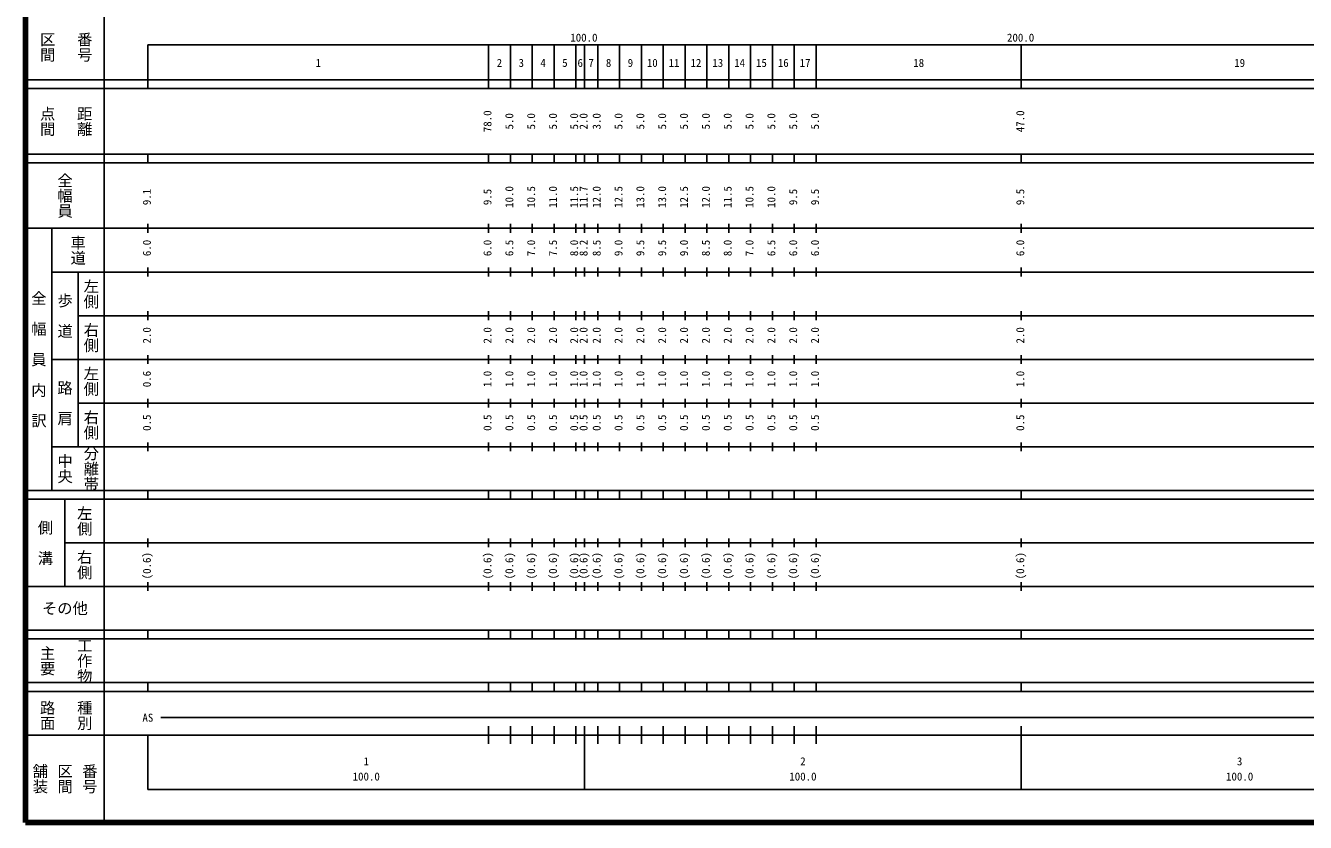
# Model space of a CAD drawing. Units: millimetres on the paper, enlarged 1000 times. Extents: x 40000 to 680000, y 20000 to 380000.
# Drawn here: x 40000 to 333060, y 20000 to 202409 of the extents above; entities that cross this region are included whole.
import ezdxf
from ezdxf.enums import TextEntityAlignment as Align

# ---------------------------------------------------------------- set-up
doc = ezdxf.new("R2010")
doc.units = ezdxf.units.MM
doc.header["$LTSCALE"] = 1000
doc.layers.add('M-TTL', color=2, linetype='Continuous', lineweight=140)
doc.layers.add('M-TTL-BAND', color=7, linetype='Continuous', lineweight=25)
doc.styles.add('@ＭＳ ゴシック', font='')
doc.styles.add('ＭＳ ゴシック', font='')
doc.styles.get('@ＭＳ ゴシック').set_extended_font_data('@MS Gothic')
doc.styles.get('ＭＳ ゴシック').set_extended_font_data('MS Gothic')

msp = doc.modelspace()

# ---------------------------------------------------------------- linework, layer by layer
at = {"layer": 'M-TTL'}
for p, q in [((40000, 380000), (40000, 20000)), ((40000, 20000), (680000, 20000))]:
    msp.add_line(p, q, dxfattribs=at)
at = {"layer": 'M-TTL-BAND'}
for p, q in [((58000, 370000), (58000, 20000)), ((68000, 198000), (579000, 198000)), ((68000, 198000), (68000, 188000)), ((146000, 188000), (146000, 198000)), ((151000, 188000), (151000, 198000)), ((156000, 188000), (156000, 198000)), ((161000, 188000), (161000, 198000)), ((166000, 188000), (166000, 198000)), ((168000, 188000), (168000, 198000)), ((171000, 188000), (171000, 198000)), ((176000, 188000), (176000, 198000)), ((181000, 188000), (181000, 198000)), ((186000, 188000), (186000, 198000)), ((191000, 188000), (191000, 198000)), ((196000, 188000), (196000, 198000)), ((201000, 188000), (201000, 198000)), ((206000, 188000), (206000, 198000)), ((211000, 188000), (211000, 198000)), ((216000, 188000), (216000, 198000)), ((221000, 188000), (221000, 198000)), ((268000, 188000), (268000, 198000)), ((40000, 190000), (579000, 190000)), ((40000, 188000), (579000, 188000)), ((40000, 173000), (579000, 173000)), ((68000, 171000), (68000, 173000)), ((146000, 171000), (146000, 173000)), ((151000, 171000), (151000, 173000)), ((156000, 171000), (156000, 173000)), ((161000, 171000), (161000, 173000)), ((166000, 171000), (166000, 173000)), ((168000, 171000), (168000, 173000)), ((171000, 171000), (171000, 173000)), ((176000, 171000), (176000, 173000)), ((181000, 171000), (181000, 173000)), ((186000, 171000), (186000, 173000)), ((191000, 171000), (191000, 173000)), ((196000, 171000), (196000, 173000)), ((201000, 171000), (201000, 173000)), ((206000, 171000), (206000, 173000)), ((211000, 171000), (211000, 173000)), ((216000, 171000), (216000, 173000)), ((221000, 171000), (221000, 173000)), ((268000, 171000), (268000, 173000)), ((40000, 171000), (579000, 171000)), ((40000, 156000), (579000, 156000)), ((46000, 96000), (46000, 156000)), ((68000, 155000), (68000, 157000)), ((146000, 155000), (146000, 157000)), ((151000, 155000), (151000, 157000)), ((156000, 155000), (156000, 157000)), ((161000, 155000), (161000, 157000)), ((166000, 155000), (166000, 157000)), ((168000, 155000), (168000, 157000)), ((171000, 155000), (171000, 157000)), ((176000, 155000), (176000, 157000)), ((181000, 155000), (181000, 157000)), ((186000, 155000), (186000, 157000)), ((191000, 155000), (191000, 157000)), ((196000, 155000), (196000, 157000)), ((201000, 155000), (201000, 157000)), ((206000, 155000), (206000, 157000)), ((211000, 155000), (211000, 157000)), ((216000, 155000), (216000, 157000)), ((221000, 155000), (221000, 157000)), ((268000, 155000), (268000, 157000)), ((68000, 145000), (68000, 147000)), ((146000, 145000), (146000, 147000)), ((151000, 145000), (151000, 147000)), ((156000, 145000), (156000, 147000)), ((161000, 145000), (161000, 147000)), ((166000, 145000), (166000, 147000)), ((168000, 145000), (168000, 147000)), ((171000, 145000), (171000, 147000)), ((176000, 145000), (176000, 147000)), ((181000, 145000), (181000, 147000)), ((186000, 145000), (186000, 147000)), ((191000, 145000), (191000, 147000)), ((196000, 145000), (196000, 147000)), ((201000, 145000), (201000, 147000)), ((206000, 145000), (206000, 147000)), ((211000, 145000), (211000, 147000)), ((216000, 145000), (216000, 147000)), ((221000, 145000), (221000, 147000)), ((268000, 145000), (268000, 147000)), ((46000, 146000), (579000, 146000)), ((52000, 146000), (52000, 106000)), ((52000, 136000), (579000, 136000)), ((68000, 135000), (68000, 137000)), ((146000, 135000), (146000, 137000)), ((151000, 135000), (151000, 137000)), ((156000, 135000), (156000, 137000)), ((161000, 135000), (161000, 137000)), ((166000, 135000), (166000, 137000)), ((168000, 135000), (168000, 137000)), ((171000, 135000), (171000, 137000)), ((176000, 135000), (176000, 137000)), ((181000, 135000), (181000, 137000)), ((186000, 135000), (186000, 137000)), ((191000, 135000), (191000, 137000)), ((196000, 135000), (196000, 137000)), ((201000, 135000), (201000, 137000)), ((206000, 135000), (206000, 137000)), ((211000, 135000), (211000, 137000)), ((216000, 135000), (216000, 137000)), ((221000, 135000), (221000, 137000)), ((268000, 135000), (268000, 137000)), ((68000, 125000), (68000, 127000)), ((146000, 125000), (146000, 127000)), ((151000, 125000), (151000, 127000)), ((156000, 125000), (156000, 127000)), ((161000, 125000), (161000, 127000)), ((166000, 125000), (166000, 127000)), ((168000, 125000), (168000, 127000)), ((171000, 125000), (171000, 127000)), ((176000, 125000), (176000, 127000)), ((181000, 125000), (181000, 127000)), ((186000, 125000), (186000, 127000)), ((191000, 125000), (191000, 127000)), ((196000, 125000), (196000, 127000)), ((201000, 125000), (201000, 127000)), ((206000, 125000), (206000, 127000)), ((211000, 125000), (211000, 127000)), ((216000, 125000), (216000, 127000)), ((221000, 125000), (221000, 127000)), ((268000, 125000), (268000, 127000)), ((46000, 126000), (579000, 126000)), ((52000, 116000), (579000, 116000)), ((68000, 115000), (68000, 117000)), ((146000, 115000), (146000, 117000)), ((151000, 115000), (151000, 117000)), ((156000, 115000), (156000, 117000)), ((161000, 115000), (161000, 117000)), ((166000, 115000), (166000, 117000)), ((168000, 115000), (168000, 117000)), ((171000, 115000), (171000, 117000)), ((176000, 115000), (176000, 117000)), ((181000, 115000), (181000, 117000)), ((186000, 115000), (186000, 117000)), ((191000, 115000), (191000, 117000)), ((196000, 115000), (196000, 117000)), ((201000, 115000), (201000, 117000)), ((206000, 115000), (206000, 117000)), ((211000, 115000), (211000, 117000)), ((216000, 115000), (216000, 117000)), ((221000, 115000), (221000, 117000)), ((268000, 115000), (268000, 117000)), ((46000, 106000), (579000, 106000)), ((68000, 105000), (68000, 107000)), ((146000, 105000), (146000, 107000)), ((151000, 105000), (151000, 107000)), ((156000, 105000), (156000, 107000)), ((161000, 105000), (161000, 107000)), ((166000, 105000), (166000, 107000)), ((168000, 105000), (168000, 107000)), ((171000, 105000), (171000, 107000)), ((176000, 105000), (176000, 107000)), ((181000, 105000), (181000, 107000)), ((186000, 105000), (186000, 107000)), ((191000, 105000), (191000, 107000)), ((196000, 105000), (196000, 107000)), ((201000, 105000), (201000, 107000)), ((206000, 105000), (206000, 107000)), ((211000, 105000), (211000, 107000)), ((216000, 105000), (216000, 107000)), ((221000, 105000), (221000, 107000)), ((268000, 105000), (268000, 107000)), ((40000, 96000), (579000, 96000)), ((40000, 94000), (579000, 94000)), ((49000, 94000), (49000, 74000)), ((68000, 94000), (68000, 96000)), ((146000, 94000), (146000, 96000)), ((151000, 94000), (151000, 96000)), ((156000, 94000), (156000, 96000)), ((161000, 94000), (161000, 96000)), ((166000, 94000), (166000, 96000)), ((168000, 94000), (168000, 96000)), ((171000, 94000), (171000, 96000)), ((176000, 94000), (176000, 96000)), ((181000, 94000), (181000, 96000)), ((186000, 94000), (186000, 96000)), ((191000, 94000), (191000, 96000)), ((196000, 94000), (196000, 96000)), ((201000, 94000), (201000, 96000)), ((206000, 94000), (206000, 96000)), ((211000, 94000), (211000, 96000)), ((216000, 94000), (216000, 96000)), ((221000, 94000), (221000, 96000)), ((268000, 94000), (268000, 96000)), ((68000, 83000), (68000, 85000)), ((146000, 83000), (146000, 85000)), ((151000, 83000), (151000, 85000)), ((156000, 83000), (156000, 85000)), ((161000, 83000), (161000, 85000)), ((166000, 83000), (166000, 85000)), ((168000, 83000), (168000, 85000)), ((171000, 83000), (171000, 85000)), ((176000, 83000), (176000, 85000)), ((181000, 83000), (181000, 85000)), ((186000, 83000), (186000, 85000)), ((191000, 83000), (191000, 85000)), ((196000, 83000), (196000, 85000)), ((201000, 83000), (201000, 85000)), ((206000, 83000), (206000, 85000)), ((211000, 83000), (211000, 85000)), ((216000, 83000), (216000, 85000)), ((221000, 83000), (221000, 85000)), ((268000, 83000), (268000, 85000)), ((49000, 84000), (579000, 84000)), ((40000, 74000), (579000, 74000)), ((68000, 73000), (68000, 75000)), ((146000, 73000), (146000, 75000)), ((151000, 73000), (151000, 75000)), ((156000, 73000), (156000, 75000)), ((161000, 73000), (161000, 75000)), ((166000, 73000), (166000, 75000)), ((168000, 73000), (168000, 75000)), ((171000, 73000), (171000, 75000)), ((176000, 73000), (176000, 75000)), ((181000, 73000), (181000, 75000)), ((186000, 73000), (186000, 75000)), ((191000, 73000), (191000, 75000)), ((196000, 73000), (196000, 75000)), ((201000, 73000), (201000, 75000)), ((206000, 73000), (206000, 75000)), ((211000, 73000), (211000, 75000)), ((216000, 73000), (216000, 75000)), ((221000, 73000), (221000, 75000)), ((268000, 73000), (268000, 75000)), ((40000, 64000), (579000, 64000)), ((40000, 62000), (579000, 62000)), ((68000, 62000), (68000, 64000)), ((146000, 62000), (146000, 64000)), ((151000, 62000), (151000, 64000)), ((156000, 62000), (156000, 64000)), ((161000, 62000), (161000, 64000)), ((166000, 62000), (166000, 64000)), ((168000, 62000), (168000, 64000)), ((171000, 62000), (171000, 64000)), ((176000, 62000), (176000, 64000)), ((181000, 62000), (181000, 64000)), ((186000, 62000), (186000, 64000)), ((191000, 62000), (191000, 64000)), ((196000, 62000), (196000, 64000)), ((201000, 62000), (201000, 64000)), ((206000, 62000), (206000, 64000)), ((211000, 62000), (211000, 64000)), ((216000, 62000), (216000, 64000)), ((221000, 62000), (221000, 64000)), ((268000, 62000), (268000, 64000)), ((40000, 52000), (579000, 52000)), ((40000, 50000), (579000, 50000)), ((68000, 50000), (68000, 52000)), ((146000, 50000), (146000, 52000)), ((151000, 50000), (151000, 52000)), ((156000, 50000), (156000, 52000)), ((161000, 50000), (161000, 52000)), ((166000, 50000), (166000, 52000)), ((168000, 50000), (168000, 52000)), ((171000, 50000), (171000, 52000)), ((176000, 50000), (176000, 52000)), ((181000, 50000), (181000, 52000)), ((186000, 50000), (186000, 52000)), ((191000, 50000), (191000, 52000)), ((196000, 50000), (196000, 52000)), ((201000, 50000), (201000, 52000)), ((206000, 50000), (206000, 52000)), ((211000, 50000), (211000, 52000)), ((216000, 50000), (216000, 52000)), ((221000, 50000), (221000, 52000)), ((268000, 50000), (268000, 52000)), ((71000, 44000), (565000, 44000)), ((146000, 38000), (146000, 42000)), ((151000, 38000), (151000, 42000)), ((156000, 38000), (156000, 42000)), ((161000, 38000), (161000, 42000)), ((166000, 38000), (166000, 42000)), ((168000, 27500), (168000, 42000)), ((171000, 38000), (171000, 42000)), ((176000, 38000), (176000, 42000)), ((181000, 38000), (181000, 42000)), ((186000, 38000), (186000, 42000)), ((191000, 38000), (191000, 42000)), ((196000, 38000), (196000, 42000)), ((201000, 38000), (201000, 42000)), ((206000, 38000), (206000, 42000)), ((211000, 38000), (211000, 42000)), ((216000, 38000), (216000, 42000)), ((221000, 38000), (221000, 42000)), ((268000, 27500), (268000, 42000)), ((40000, 40000), (579000, 40000)), ((68000, 40000), (68000, 27500)), ((68000, 27500), (579000, 27500))]:
    msp.add_line(p, q, dxfattribs=at)

# ---------------------------------------------------------------- texts
at = {"layer": 'M-TTL-BAND', "style": '@ＭＳ ゴシック'}
for s, p in [('区間', (45000, 197500)), ('番号', (53500, 197500)), ('点間', (45000, 180500)), ('距離', (53500, 180500)), ('全幅員', (49000, 163500)), ('車道', (52000, 151000)), ('左側', (55000, 141000)), ('全\u3000幅\u3000員\u3000内\u3000訳', (43000, 126000)), ('歩\u3000道', (49000, 136000)), ('右側', (55000, 131000)), ('左側', (55000, 121000)), ('路\u3000肩', (49000, 116000)), ('右側', (55000, 111000)), ('分離帯', (55000, 101000)), ('中央', (49000, 101000)), ('左側', (53500, 89000)), ('側\u3000溝', (44500, 84000)), ('右側', (53500, 79000)), ('工作物', (53500, 57000)), ('主要', (45000, 57000)), ('路面', (45000, 44500)), ('種別', (53500, 44500)), ('舗装', (43333, 30000)), ('区間', (49000, 30000)), ('番号', (54667, 30000))]:
    msp.add_text(s, height=2566, rotation=270, dxfattribs=at).set_placement(p, align=Align.MIDDLE_CENTER)
at = {"layer": 'M-TTL-BAND', "style": 'ＭＳ ゴシック'}
for s, p in [('100.0', (167844, 198195)), ('200.0', (267844, 198195)), ('1', (107000, 192405)), ('2', (148500, 192405)), ('3', (153500, 192405)), ('4', (158500, 192405)), ('5', (163500, 192405)), ('6', (167000, 192405)), ('7', (169500, 192405)), ('8', (173500, 192405)), ('9', (178500, 192405)), ('10', (183500, 192405)), ('11', (188500, 192405)), ('12', (193500, 192405)), ('13', (198500, 192405)), ('14', (203500, 192405)), ('15', (208500, 192405)), ('16', (213500, 192405)), ('17', (218500, 192405)), ('18', (244500, 192405)), ('19', (318000, 192405)), ('AS', (68000, 42500)), ('1', (118000, 32523)), ('2', (218000, 32523)), ('3', (318000, 32523)), ('100.0', (118000, 29033)), ('100.0', (218000, 29033)), ('100.0', (318000, 29033))]:
    msp.add_text(s, height=1833, dxfattribs=at).set_placement(p, align=Align.BOTTOM_CENTER)
for s, p in [('78.0', (147223, 180500)), ('5.0', (152223, 180500)), ('5.0', (157223, 180500)), ('5.0', (162223, 180500)), ('5.0', (167068, 180500)), ('2.0', (169223, 180500)), ('3.0', (172223, 180500)), ('5.0', (177223, 180500)), ('5.0', (182223, 180500)), ('5.0', (187223, 180500)), ('5.0', (192223, 180500)), ('5.0', (197223, 180500)), ('5.0', (202223, 180500)), ('5.0', (207223, 180500)), ('5.0', (212223, 180500)), ('5.0', (217223, 180500)), ('5.0', (222223, 180500)), ('47.0', (269223, 180500)), ('9.1', (69223, 163174)), ('9.5', (147223, 163174)), ('10.0', (152223, 163174)), ('10.5', (157223, 163174)), ('11.0', (162223, 163174)), ('11.5', (167068, 163174)), ('11.7', (169223, 163174)), ('12.0', (172223, 163174)), ('12.5', (177223, 163174)), ('13.0', (182223, 163174)), ('13.0', (187223, 163174)), ('12.5', (192223, 163174)), ('12.0', (197223, 163174)), ('11.5', (202223, 163174)), ('10.5', (207223, 163174)), ('10.0', (212223, 163174)), ('9.5', (217223, 163174)), ('9.5', (222223, 163174)), ('9.5', (269223, 163174)), ('6.0', (69223, 151500)), ('6.0', (147223, 151500)), ('6.5', (152223, 151500)), ('7.0', (157223, 151500)), ('7.5', (162223, 151500)), ('8.0', (167068, 151500)), ('8.2', (169223, 151500)), ('8.5', (172223, 151500)), ('9.0', (177223, 151500)), ('9.5', (182223, 151500)), ('9.5', (187223, 151500)), ('9.0', (192223, 151500)), ('8.5', (197223, 151500)), ('8.0', (202223, 151500)), ('7.0', (207223, 151500)), ('6.5', (212223, 151500)), ('6.0', (217223, 151500)), ('6.0', (222223, 151500)), ('6.0', (269223, 151500)), ('2.0', (69223, 131500)), ('2.0', (147223, 131500)), ('2.0', (152223, 131500)), ('2.0', (157223, 131500)), ('2.0', (162223, 131500)), ('2.0', (167068, 131500)), ('2.0', (169223, 131500)), ('2.0', (172223, 131500)), ('2.0', (177223, 131500)), ('2.0', (182223, 131500)), ('2.0', (187223, 131500)), ('2.0', (192223, 131500)), ('2.0', (197223, 131500)), ('2.0', (202223, 131500)), ('2.0', (207223, 131500)), ('2.0', (212223, 131500)), ('2.0', (217223, 131500)), ('2.0', (222223, 131500)), ('2.0', (269223, 131500)), ('0.6', (69223, 121500)), ('1.0', (147223, 121500)), ('1.0', (152223, 121500)), ('1.0', (157223, 121500)), ('1.0', (162223, 121500)), ('1.0', (167068, 121500)), ('1.0', (169223, 121500)), ('1.0', (172223, 121500)), ('1.0', (177223, 121500)), ('1.0', (182223, 121500)), ('1.0', (187223, 121500)), ('1.0', (192223, 121500)), ('1.0', (197223, 121500)), ('1.0', (202223, 121500)), ('1.0', (207223, 121500)), ('1.0', (212223, 121500)), ('1.0', (217223, 121500)), ('1.0', (222223, 121500)), ('1.0', (269223, 121500)), ('0.5', (69223, 111500)), ('0.5', (147223, 111500)), ('0.5', (152223, 111500)), ('0.5', (157223, 111500)), ('0.5', (162223, 111500)), ('0.5', (167068, 111500)), ('0.5', (169223, 111500)), ('0.5', (172223, 111500)), ('0.5', (177223, 111500)), ('0.5', (182223, 111500)), ('0.5', (187223, 111500)), ('0.5', (192223, 111500)), ('0.5', (197223, 111500)), ('0.5', (202223, 111500)), ('0.5', (207223, 111500)), ('0.5', (212223, 111500)), ('0.5', (217223, 111500)), ('0.5', (222223, 111500)), ('0.5', (269223, 111500)), ('(0.6)', (69223, 78764)), ('(0.6)', (147223, 78764)), ('(0.6)', (152223, 78764)), ('(0.6)', (157223, 78764)), ('(0.6)', (162223, 78764)), ('(0.6)', (167068, 78764)), ('(0.6)', (169223, 78764)), ('(0.6)', (172223, 78764)), ('(0.6)', (177223, 78764)), ('(0.6)', (182223, 78764)), ('(0.6)', (187223, 78764)), ('(0.6)', (192223, 78764)), ('(0.6)', (197223, 78764)), ('(0.6)', (202223, 78764)), ('(0.6)', (207223, 78764)), ('(0.6)', (212223, 78764)), ('(0.6)', (217223, 78764)), ('(0.6)', (222223, 78764)), ('(0.6)', (269223, 78764))]:
    msp.add_text(s, height=1833, rotation=90, dxfattribs=at).set_placement(p, align=Align.BOTTOM_CENTER)
msp.add_text('その他', height=2566, dxfattribs=at).set_placement((49000, 69000), align=Align.MIDDLE_CENTER)

doc.saveas('drawing.dxf')
